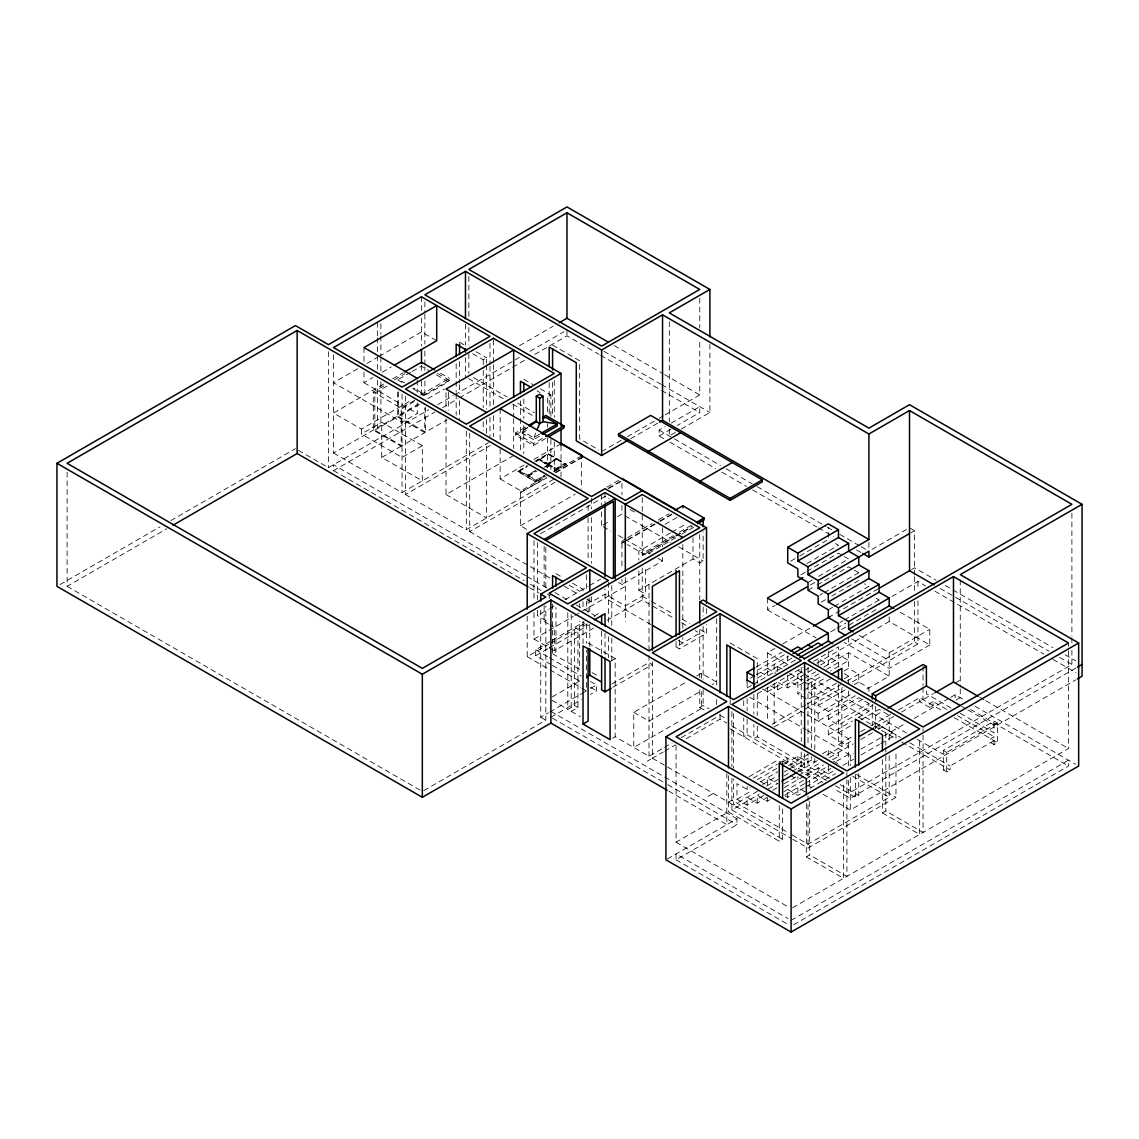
<?xml version="1.0" encoding="UTF-8"?>
<svg xmlns="http://www.w3.org/2000/svg" width="1139" height="1139" viewBox="0 0 1139 1139"><rect width="100%" height="100%" fill="white"/><g stroke="black" fill="none" stroke-linecap="round" stroke-linejoin="round"><path stroke-width="0.75" stroke-dasharray="5 3.75" d="M535.601 432.977L533.55 439.611L540.954 435.34M533.55 439.611L522.132 433.019L522.132 431.069L527.798 427.296M357.788 368.709L333.528 382.718L402.039 422.27L417.258 413.485L417.258 402.935M366.886 363.455L377.507 357.333M379.016 356.45L421.487 331.933L436.707 340.718M363.967 372.168L363.967 382.718L373.065 377.465M382.163 372.225L391.247 366.972M383.572 384.099L333.528 413.001L361.433 429.104L411.478 400.216M392.67 378.846L403.291 372.724M414.753 400.287L401.184 408.118L401.184 446.203L373.279 430.086L373.279 392.001L386.833 384.17M394.365 379.814L404.914 373.734M387.018 386.021L374.831 393.055L374.831 430.158L401.896 445.79L424.733 432.606L424.733 407.862M410.695 372.339L398.522 379.372L404.53 382.846M412.218 371.471L421.359 366.188L428.876 370.531M60.025 584.578L160.044 526.83M170.822 520.608L295.457 448.638M67.101 472.087L67.101 586.343L166.792 528.795M420.576 394.962L449.392 378.319L449.392 380.284L422.284 395.931M472.699 353.688L483.235 359.767L486.609 357.817L486.609 363.142M414.083 401.64L401.896 408.673L373.279 392.001M361.433 429.104L361.433 433.987L381.736 422.27L422.327 445.719L422.327 480.872L381.736 457.437L381.736 422.27M333.528 354.599L333.528 453.037L418.483 403.989M427.88 398.565L444.424 389.011M519.441 345.701L553.17 326.224M374.831 430.158L397.668 416.974L424.733 432.606M398.522 391.745L398.522 416.49L419.835 404.188M298.461 450.375L328.445 467.688L428.748 409.784M437.703 404.616L453.308 395.603M454.632 394.834L519.356 357.475M530.034 351.31L563.89 331.762M525.691 575.708L333.528 464.755L333.528 470.621L434.884 412.09M442.558 407.662L457.921 398.792M459.458 397.91L525.492 359.782M534.718 354.457L566.966 335.848L599.014 354.343M381.736 457.437L401.184 446.203M398.522 416.49L425.587 432.122L446.901 419.807M422.327 445.719L402.039 457.437L361.433 433.987M550.892 416.233L550.892 394.934L547.503 396.885L547.503 414.639M333.528 453.037L402.039 492.589L488.474 442.687M405.413 396.101L405.413 494.54L490.339 445.506M545.738 438.43L533.55 445.463L515.369 434.97L515.369 433.019L526.033 426.869M515.369 434.97L528.055 427.638M522.132 433.019L529.535 428.748M539.473 434.244L533.55 437.661L522.132 431.069M515.369 433.019L533.55 443.512L544.214 437.362M446.018 418.953L446.018 494.54L513.675 455.486M500.149 449.037L500.149 478.921L524.666 464.755M533.878 459.444L561.47 443.512M517.903 471.105L536.085 482.096L517.903 471.589L527.044 465.837M534.647 461.437L548.357 453.521L566.539 464.513L548.357 454.02L536.156 461.053M517.903 471.589L528.055 465.737M535.885 470.25L527.428 475.134L519.598 471.105L526.645 467.033M536.156 461.551L539.046 459.871L548.357 465.239L539.046 459.871M539.9 459.387L548.357 454.504L556.174 459.017L547.717 463.416L539.9 459.387L547.717 463.9L556.174 459.017M519.598 471.105L527.428 475.618L534.476 471.546M544.556 475.746L536.085 480.63L528.268 476.116L535.316 471.546M548.571 463.9L557.028 459.017L548.571 464.385L556.387 468.414L564.844 463.53L556.387 468.912L548.571 464.385M528.268 476.116L536.725 471.233M544.001 467.275L548.357 464.755M545.453 466.919L548.357 465.239M546.307 467.161L549.197 465.495L556.387 469.88L549.197 465.737L546.307 467.403M528.268 475.618L536.085 480.145L544.556 475.262M553.497 471.318L556.387 469.638M536.085 481.598L546.236 475.746M556.387 469.88L566.539 464.029M500.149 478.921L520.865 490.881L545.396 476.714M554.366 471.546L582.186 455.472M526.588 529.35L520.438 525.791L520.438 492.589L546.321 477.654M555.462 472.372L581.346 457.437L581.346 488.887M520.438 492.589L546.748 477.896M555.889 472.614L581.758 457.679M405.413 494.54L466.307 529.706L554.28 478.921M601.634 451.571L621.31 440.209M627.375 436.721L654.612 420.989M659.154 418.369L663.667 415.763M665.162 414.895L699.759 394.934L699.759 340.433M469.695 433.204L469.695 531.657L554.949 482.438M630.565 438.786L657.972 422.953M663.752 438.6L659.154 435.952L659.154 430.086L665.162 426.612M671.184 423.139L699.759 406.651L699.759 412.503L677.192 425.53M659.154 435.952L671.184 429.004M675.313 432.478L669.305 435.952L669.305 428.919M681.336 429.004L709.896 412.503L709.896 343.95M520.438 525.791L575.252 494.155M606.831 487.15L618.918 480.174M608.198 488.318L620.043 481.484M608.895 488.403L621.937 480.872L621.937 494.853M540.441 533.792L605.023 496.49L609.251 498.939M603.086 524.965L610.333 520.779M617.594 516.593L621.937 514.073L621.937 505.332M626.507 540.74L621.51 543.132L621.51 541.182L626.108 538.519M627.646 537.636L652.177 523.47M658.314 519.939L669.034 513.746M621.51 543.132L626.108 540.47M627.646 539.587L658.314 521.89M659.837 521.007L672.11 513.917M628.03 539.858L658.484 522.274M659.994 521.406L672.181 514.372M665.076 524.324L678.403 516.636M670.43 532.952L638.851 551.191L638.851 560.061M671.939 532.084L686.974 523.413M673.32 535.686L642.667 553.383L642.239 555.092L674.203 536.64M679.456 532.141L691.715 525.065M537.366 610.305L537.366 615.644L548.13 609.436M549.667 608.539L555.818 604.994M565.044 599.669L588.108 586.343M589.646 585.46L600.41 579.238M675.726 535.757L692.484 526.09M642.667 555.334L674.63 536.882M676.153 535.999L691.373 527.215M675.698 537.736L645.628 555.092L627.432 544.599M681.706 534.262L693.736 527.314M544.129 605.791L544.129 621.51L545.823 620.527L537.366 615.644M586.927 599.342L591.497 601.976L605.023 594.159L625.325 605.877L645.628 594.159L645.628 565.756M662.542 557.455L662.542 560.957L621.937 584.392L621.937 579.267M533.977 612.711L533.977 639.079L547.588 631.234M549.098 630.351L573.273 616.398M574.796 615.516L625.325 586.343L618.078 582.157M550.892 664.478L535.672 655.694L535.672 649.828L550.849 641.058M552.372 640.189L584.25 621.78M594.117 616.085L601.634 611.743M638.851 570.724L638.851 590.258L692.982 559.007L699.759 562.908L703.133 560.957L703.133 531.899M527.215 616.227L527.215 656.662L548.528 644.361M550.052 643.478L585.062 623.261M552.059 700.314L567.806 709.398L574.569 705.497L574.569 627.361L577.957 629.312L588.479 623.247M535.672 655.694L547.816 648.675M549.325 647.806L588.806 625.012M593.576 628.116L554.28 650.81L554.28 627.361L549.923 624.855M607.187 620.257L642.239 600.025L674.017 618.377M552.586 604.012L552.586 653.729L555.974 651.779L555.974 607.386M611.372 660.819L615.174 658.613L615.174 736.748L649.002 756.282L662.841 748.295M552.201 696.926L580.776 680.424M790.722 561.171L798.24 556.829M799.749 555.96L828.309 539.473L828.309 527.314M540.74 609.977L540.74 717.214L548.357 712.815M549.881 711.946L581.346 693.779M581.844 693.48L586.414 690.846L586.414 650.412M590.472 688.497L596.565 684.98L596.565 690.846L590.472 694.363M806.882 563.563L838.461 545.325L834.118 542.819M423.85 790.566L545.823 720.147L545.823 605.877M550.892 717.214L581.346 699.631M611.785 684.012L649.002 662.528L652.391 664.478L612.668 687.415M676.068 641.57L676.068 646.895L699.759 633.227L695.217 630.607M800.874 574.839L805.387 572.234M806.882 571.365L838.461 553.141L842.817 555.647M571.194 614.661L571.194 711.362L577.957 707.447L577.957 629.312M676.068 646.895L679.456 648.846L706.522 633.227L706.522 624.443M808.007 582.442L812.52 579.836M818.542 576.362L848.612 559.007L844.255 556.487M767.415 598.06L767.415 609.792L775.104 605.35M810.47 584.933L815.083 582.257M871.919 549.454L906.502 529.493M808.007 590.258L815.538 585.916M817.033 585.047L848.612 566.809L852.954 569.329M910.773 532.881L914.589 530.674L914.589 574.868M819.667 595.241L822.671 593.504M824.18 592.636L858.763 572.675L858.763 577.359M821.176 602.189L825.675 599.584M831.698 596.11L858.763 580.491M633.782 712.331L649.002 721.115L701.297 690.932L701.439 708.43L633.782 747.497L633.782 712.331L687.6 681.264M696.826 675.925L701.439 673.263L716.673 682.062L712.06 684.724M828.309 609.792L832.823 607.187M834.332 606.318L868.915 586.343L864.558 583.837M612.64 738.214L615.174 736.748M784.33 654.711L757.264 670.344L767.415 676.196L767.415 652.761L776.613 647.45M782.749 643.905L811.879 627.091M828.309 617.594L877.785 589.034M911.513 569.557L914.589 567.792L936.087 580.207M756.139 667.084L781.696 652.32M839.97 622.592L842.974 620.855M844.483 619.986L879.066 600.025L879.066 604.709M699.759 689.864L699.759 707.447L703.133 705.497L709.156 708.971M750.174 678.331L754.773 675.683M756.31 674.801L788.487 656.221M830.772 631.803L835.371 629.155M836.894 628.272L846.078 622.976M891.965 596.48L917.963 581.46L925.637 585.887M757.264 678.146L791.847 658.185M841.465 629.54L847.487 626.066M848.982 625.197L879.066 607.827M747.113 687.913L751.626 685.308M753.135 684.439L795.99 659.709M664.379 747.398L672.067 742.97M681.293 737.631L716.673 717.214M757.264 693.779L803.123 667.297M813.659 661.218L838.461 646.895L838.461 670.344M647.308 761.165L650.696 759.215M652.391 661.545L652.391 758.232L663.154 752.025M664.692 751.128L675.455 744.92M686.219 738.698L720.047 719.165L726.824 723.08M767.415 691.829L808.761 667.952M817.033 663.169L889.203 621.51L929.808 644.945L929.808 629.312L898.23 611.088M770.32 685.678L777.567 689.864L813.659 669.034M820.422 665.133L838.461 654.711L848.612 660.577L830.573 670.985M777.567 689.864L777.567 682.062L787.718 687.913L802.753 679.228M804.248 678.374L815.538 671.853M823.796 667.084L848.612 652.761L889.203 676.196L864.401 690.519M818.913 673.804L797.87 685.963L787.718 680.097M826.43 669.476L838.461 662.528L828.309 656.662M808.007 684.012L821.917 675.982M802.426 672.978L797.87 670.344L797.87 693.779L802.369 691.174M803.878 690.305L826.43 677.278M830.573 678.801L808.007 691.829L818.158 697.68L818.158 705.497L828.309 711.362L828.309 719.165L838.461 725.03L873.044 705.069M844.099 670.985L848.612 668.379L858.763 674.245L858.763 682.062L868.915 687.913L868.915 692.612M836.581 683.144L808.007 699.631L797.87 693.779M844.099 678.801L848.612 676.196L848.612 684.012L917.963 643.976L917.963 600.566M859.133 635.391L889.203 652.761L929.808 629.312M772.014 724.333L805.743 704.856M807.266 703.973L840.724 684.667M847.131 680.965L914.589 642.012L917.963 643.976M804.632 764.098L757.264 736.748L753.876 738.698L753.876 724.489M774.178 726.981L803.251 710.209M804.775 709.326L843.017 687.244M818.158 705.497L845.223 689.864M854.25 684.667L858.763 682.062M929.808 644.945L889.203 668.379L844.255 642.439M808.007 707.447L818.158 713.313L852.741 693.338M828.309 711.362L857.639 694.434M828.309 719.165L862.892 699.204M708.216 796.318L713.285 793.399M858.379 717.428L868.915 711.362L868.915 703.546L828.309 726.981L828.309 734.797L848.612 746.515M748.992 776.684L777.567 760.183L780.471 761.863M753.135 778.208L777.182 764.312M778.692 763.443L787.718 758.232L787.718 764.483M828.309 734.797L852.371 720.902M776.812 768.441L757.264 779.717L767.415 785.583L767.415 777.766L777.567 783.632M784.33 764.098L797.87 756.282L808.007 762.148M838.461 732.847L853.495 724.162M861.013 719.82L879.066 709.398L889.203 715.264L889.203 743.482M763.657 795.563L747.113 805.116L736.961 799.251L736.961 783.632L747.113 789.484L750.117 787.747M760.653 781.681L777.937 771.687M788.473 765.607L808.007 754.331M875.663 715.278L883.351 710.836M728.504 802.183L731.893 800.233L788.216 832.751M736.961 799.251L751.996 790.58M762.532 784.5L777.567 775.816M784.33 771.915L787.334 770.178M788.843 769.309L810.641 756.709M757.649 791.221L733.587 805.116L733.587 778.749M766.661 786.01L777.937 779.503M783.959 776.029L790.722 772.128M792.231 771.26L813.274 759.101M822.301 753.89L828.309 750.416L838.461 756.282L838.461 748.465L826.43 755.413M838.461 684.183L838.461 744.564L853.125 736.093M860.643 731.751L865.156 729.159M871.164 725.685L890.826 714.338M898.4 709.953L919.643 697.694L943.491 711.462M676.068 745.532L676.068 842.219L728.504 811.95L779.261 841.251L782.635 839.301L782.635 807.337M731.893 778.35L731.893 810L759.172 794.253M768.256 789L777.353 783.746M797.87 771.915L817.418 760.624M838.461 744.564L841.849 746.515L852.556 740.336M875.492 727.095L893.844 716.488M901.49 712.074L933.61 693.537M955.18 683.03L960.262 680.097M772.683 790.352L777.937 787.32M783.959 783.846L797.485 776.029M798.994 775.161L820.792 762.575M829.463 757.577L853.125 743.909M860.643 739.567L872.673 732.619M878.482 729.273L889.203 723.08M747.113 805.116L747.113 797.3L757.264 803.166L767.786 797.086M784.33 787.533L823.426 764.967M832.452 759.756L838.461 756.282M933.168 701.596L929.78 703.56L929.78 707.461L933.168 705.511L933.168 701.596L948.388 710.394M667.44 858.92L736.961 818.784L736.961 824.65L676.068 859.803L676.068 853.937L788.031 918.589M757.264 803.166L757.264 795.349L767.415 801.201L770.42 799.464M783.959 791.662L804.248 779.944M805.757 779.076L829.064 765.607M836.581 761.279L848.612 754.331M807.679 730.697L850.306 755.299L853.339 753.548M860.942 749.163L882.227 736.876M883.736 735.993L905.021 723.706M914.147 718.453L949.1 698.264M950.624 697.381L955.18 694.747L964.377 700.058M785.084 794.908L804.632 783.632M805.387 783.191L830.943 768.441M889.203 734.797L892.592 732.847M784.814 795.62L787.718 797.3L804.248 787.747M805.757 786.878L833.791 770.69M842.888 765.436L853.51 759.314M861.098 754.929L879.294 744.422M880.803 743.553L895.98 734.797L895.98 738.271M787.718 797.3L787.718 789.484L797.87 795.349L803.878 791.876M809.886 788.402L835.457 773.637M1071.899 650.241L1071.899 664.478L848.612 793.399L848.612 779.275M1075.914 668.024L850.306 798.282L833.563 788.601M835.385 785.753L855.375 797.3L858.763 795.349L858.763 772.256M943.32 762.148L943.32 750.43L994.062 721.129L997.451 723.08L997.451 742.614L994.062 744.579L990.688 742.614L990.688 738.713L994.062 736.762L994.062 744.579M997.451 723.08L943.32 754.345L917.18 739.239M823.113 794.296L850.306 810L1075.914 679.741M889.203 755.627L889.203 797.3L808.007 844.184L789.74 833.634M901.803 742.087L943.32 766.063L946.708 764.112M792.73 839.258L808.007 848.085L895.98 797.3L895.98 752.153M943.32 766.063L943.32 769.964L946.708 768.013L950.083 769.964L950.083 766.063L994.062 740.663M943.32 769.964L946.708 771.915L950.083 769.964M806.327 803.607L806.327 856.87L809.701 854.919L846.918 876.404L846.918 779.717M882.44 759.656L882.44 812.919L885.829 810.968L923.046 832.452L923.046 728.732M792.602 907.769L1068.524 748.465L1068.524 648.262M791.092 920.355L1068.524 760.183L1068.524 766.049L791.092 926.221M614.277 345.587L663.126 373.777M664.649 374.66L699.759 394.934M603.855 351.282L660.72 384.114M661.588 384.612L709.896 412.503M909.506 527.756L914.589 530.674M600.538 355.226L660.065 389.595M661.588 390.478L699.759 412.503M552.586 345.117L579.651 360.75L579.651 438.871L598.701 449.877M945.313 585.531L951.464 589.077M952.987 589.974L1052.863 647.621M1065.15 654.726L1075.899 660.933M940.145 588.407L953.941 596.366M955.464 597.263L1048.919 651.209M1059.64 657.402L1071.899 664.478M659.154 430.086L672.935 438.045M674.459 438.928L720.403 465.452M726.113 468.741L752.224 483.819M757.136 486.666L826.046 526.432M827.455 527.257L833.591 530.802M839.742 534.348L859.717 545.88M861.226 546.763L868.915 551.191M934.834 591.198L1043.708 654.071M1052.92 659.381L1075.914 672.651M669.874 442.131L715.805 468.656M721.927 472.187L746.429 486.339M752.552 489.87L816.848 527.001M818.386 527.884L833.691 536.711M856.656 549.98L861.255 552.629M459.544 342.184L467.061 346.527M476.088 351.737L486.609 357.817M523.826 379.301L532.853 384.512M540.37 388.855L550.892 394.934M854.407 570.169L858.763 572.675M536.982 390.805L539.986 392.542M876.162 598.345L879.066 600.025M473.411 377.55L506.912 396.885M517.562 403.035L534.319 412.702M468.513 378.618L505.047 399.718M512.664 404.103L533.977 416.418M440.579 373.236L449.392 378.319M437.647 373.492L449.392 380.284M436.394 374.873L448.424 381.821L425.587 395.005L413.557 388.057M979.682 697.182L984.281 699.83M985.819 700.713L1068.524 748.465M557.028 459.501L564.844 464.029M975.098 706.251L1075.586 764.269M630.138 509.532L636.231 513.048M851.616 638.865L889.203 660.577M970.499 709.455L1068.524 766.049M397.668 379.871L403.69 383.345M412.702 388.541L424.733 395.489M961.772 706.394L966.385 709.056M967.922 709.953L994.062 725.045M624.998 515.853L670.956 542.378M678.616 546.805L703.133 560.957M951.008 707.988L926.406 693.793L926.406 689.095M960.234 713.327L994.062 732.847L994.062 721.129M957.529 715.662L994.062 736.762M767.415 609.792L816.136 637.911M954.14 717.613L997.451 742.614M929.78 707.461L919.643 701.596L919.643 697.694M363.967 382.718L417.258 413.485M603.157 526.674L610.775 531.073M618.392 535.458L622.948 538.106M624.471 538.975L650.355 553.924M657.972 558.324L662.542 560.957M621.51 541.182L625.952 543.744M844.255 673.69L848.612 676.196M868.915 703.546L858.763 697.68L818.158 721.129L818.158 713.313M943.32 750.43L946.708 752.381L946.708 771.915M767.415 652.761L788.729 665.062M803.949 673.861L906.416 733.032M781.909 668.935L774.178 664.478L774.178 673.163M789.555 673.363L895.98 734.797M875.663 723.08L900.565 737.474M909.79 742.799L950.083 766.063M638.851 590.258L645.628 594.159M730.199 642.994L757.264 658.613L757.264 683.471M858.763 717.214L895.653 738.542M642.239 596.11L649.885 600.538M651.423 601.42L672.85 613.793M682.033 619.089L689.679 623.503M700.4 629.696L706.522 633.227M767.415 668.379L776.115 673.405M681.592 622.734L687.643 626.236M446.018 494.54L486.609 517.989L486.609 442.388M651.052 624.642L605.023 598.06L605.023 588.891M678.289 640.374L682.831 642.994L682.831 637.712M762.489 688.981L805.558 713.84M807.095 714.723L848.612 738.698L848.612 769.95M555.974 573.643L563.492 577.986M572.504 583.196L583.026 589.276L583.026 592.821M569.13 585.147L579.651 591.226M469.695 531.657L550.379 578.242M564.09 586.158L577.786 594.06M749.818 697.296L806.156 729.814M527.229 576.59L547.218 588.137M554.907 592.565L568.745 600.552M576.419 604.994L594.871 615.644L594.871 620.043M333.528 470.621L524.154 580.676M530.304 584.222L541.068 590.443M547.218 593.989L550.294 595.768M833.563 761.265L839.642 764.782M856.386 774.449L895.98 797.3M529.607 587.738L538.847 593.063M852.67 776.2L889.203 797.3M719.677 715.05L725.685 718.524M829.548 778.478L808.007 766.049L808.007 753.747M840.311 784.686L858.763 795.349M615.174 658.613L588.108 642.994L588.108 646.539M699.759 707.447L706.009 711.063M731.893 726.013L826.159 780.429M882.44 812.919L919.657 834.417L919.657 737.73M544.129 621.51L548.471 624.015M730.028 728.832L822.899 782.45M782.635 761.165L809.701 776.784L809.701 789.213M790.608 775.531L797.87 779.717L797.87 776.599M808.007 785.583L811.039 787.32M805.116 791.719L797.87 787.533L797.87 795.349M533.977 639.079L555.974 651.779M592.109 672.651L599.683 677.022M552.586 653.729L579.651 669.362L579.651 621.41M535.672 649.828L547.845 656.861M549.368 657.744L581.346 676.196M590.472 681.478L596.565 684.98M552.415 665.361L581.346 682.062M590.472 687.33L596.565 690.846M527.215 656.662L548.457 668.935M549.98 669.817L580.349 687.344M581.858 688.212L586.414 690.846M574.569 705.497L577.957 707.447M571.194 711.362L580.42 716.687M652.391 758.232L666.087 766.148M667.611 767.017L791.192 838.375M731.893 810L782.635 839.301M806.327 856.87L843.543 878.354L843.543 781.667M550.892 711.362L663.154 776.172M664.692 777.054L736.961 818.784M552.429 718.097L666.23 783.803M667.767 784.686L736.961 824.65M540.74 717.214L545.823 720.147M668.693 791.078L726.824 824.65L726.824 773.666M676.068 842.219L788.031 906.858M676.068 859.803L788.031 924.441M67.101 586.343L422.327 791.434M1071.899 513.205L1071.899 636.003M1071.899 637.783L1071.899 643.122M1068.524 642.994L1068.524 646.511M960.262 579.893L960.262 687.13M960.262 688.896L960.262 697.68L955.18 700.613L955.18 694.747M923.017 666.244L923.017 685.578M923.017 687.344L923.017 699.645M917.963 581.46L917.963 590.144M914.589 576.633L914.589 592.536M914.589 601.364L914.589 642.012M889.203 616.811L889.203 621.51M889.203 652.761L889.203 676.196M885.829 732.847L885.829 745.276M885.829 747.042L885.829 810.968M879.037 725.045L879.037 728.946M875.663 706.394L875.663 729.601M872.275 704.329L872.275 725.429M868.915 542.406L868.915 549.425M855.375 774.221L855.375 797.3M850.306 755.299L850.306 765.622M850.306 777.652L850.306 810M848.612 637.128L848.612 644.945M848.612 652.761L848.612 668.379M848.612 690.96L848.612 699.631M846.918 772.683L846.918 777.965M841.849 687.913L841.849 746.515M828.309 651.451L828.309 664.478L818.158 658.613L818.158 666.429M828.309 750.416L828.309 756.666M828.309 766.049L828.309 773.865L818.158 767.999L818.158 775.816M814.784 749.704L814.784 684.012L811.395 682.062L811.395 747.754M814.784 758.588L814.784 762.133L811.395 760.183L811.395 756.638M809.701 801.642L809.701 854.919M808.007 667.596L808.007 744.949M808.007 769.95L808.007 777.766M808.007 796.004L808.007 848.085M804.632 753.548L804.632 767.999M801.244 667.596L801.244 741.432M801.244 751.982L801.244 766.049M797.87 756.282L797.87 764.098M787.718 655.793L787.718 664.478M787.718 674.9L787.718 687.913M779.261 805.729L779.261 841.251M777.567 666.429L777.567 674.245M774.178 683.571L774.178 725.244M767.415 687.13L767.415 721.685M767.415 798.083L767.415 801.201M757.264 694.135L757.264 715.434M757.264 726.098L757.264 736.748M753.876 694.306L753.876 713.84M747.113 681.777L747.113 688.469M747.113 698.705L747.113 710.736M747.113 719.321L747.113 734.797L743.739 736.748L743.739 717.841M747.113 786.366L747.113 789.484M743.739 700.656L743.739 707.533M733.587 713.697L733.587 768.199M731.893 711.548L731.893 766.647M730.199 699.816L730.199 705.141M728.504 775.673L728.504 811.95M720.047 713.897L720.047 719.165M716.673 618.776L716.673 687.33M716.673 699.631L716.673 704.913M706.522 608.61L706.522 615.644M703.133 607.044L703.133 615.843M703.133 626.393L703.133 679.129M703.133 689.679L703.133 705.497M701.439 673.263L701.439 678.545M699.759 298.247L699.759 328.132M699.759 534.49L699.759 599.826M699.759 629.71L699.759 677.563M692.982 537.693L692.982 559.007M682.831 544.542L682.831 628.927M679.456 639.976L679.456 648.846M669.305 321.682L669.305 421.886M662.542 527.756L662.542 546.976M649.002 584.392L649.002 654.313M649.002 655.423L649.002 756.282M642.239 497.586L642.239 558.509M642.239 567.991L642.239 600.025M625.325 577.615L625.325 621.51M621.937 543.374L621.937 569.016M611.785 585.56L611.785 625.994M611.785 638.31L611.785 661.161M608.411 582.243L608.411 624.428M608.411 636.744L608.411 657.829M605.023 492.589L605.023 503.139M605.023 633.227L605.023 654.526M601.634 494.34L601.634 504.819M601.634 511.81L601.634 525.791M601.634 631.277L601.634 654.356M591.497 498.256L591.497 508.806M591.497 517.59L591.497 563.292M591.497 596.694L591.497 601.976M589.803 597.875L589.803 613.693M589.803 624.243L589.803 647.094M588.108 505.488L588.108 510.756M588.108 517.789L588.108 561.741M588.108 598.658L588.108 614.476M586.414 574.825L586.414 590.643M586.414 601.193L586.414 609.977M586.414 624.044L586.414 643.378M583.026 601.705L583.026 608.81M583.026 621.239L583.026 644.318M579.651 603.656L579.651 607.215M567.806 612.711L567.806 709.398M566.966 329.983L566.966 335.848M561.043 445.719L561.043 477.17M554.28 380.469L554.28 417.387M554.28 442.003L554.28 471.888M552.586 382.405L552.586 416.148M550.892 439.327L550.892 469.51M549.197 382.59L549.197 414.553M549.197 594.942L549.197 598.459M548.357 453.521L548.357 454.504M547.503 423.523L547.503 427.068M547.503 437.718L547.503 467.915M545.823 547.56L545.823 588.493M544.129 546.449L544.129 590.087M537.366 542.677L537.366 599.627M533.977 540.641L533.977 600.41M533.55 443.512L533.55 445.463M523.826 398.835L523.826 418.369M523.826 425.473L523.826 453.877M520.865 490.881L520.865 492.831M520.438 400.786L520.438 416.774M520.438 418.54L520.438 452.283M513.675 404.502L513.675 416.803M513.675 418.568L513.675 448.453M500.149 408.602L500.149 442.003M493.372 340.034L493.372 362.9M493.372 364.651L493.372 405.085M493.372 415.635L493.372 436.721M489.998 343.366L489.998 364.452M489.998 366.217L489.998 406.651M489.998 417.201L489.998 436.536M486.609 364.921L486.609 409.314M486.609 419.536L486.609 433.603M483.235 359.767L483.235 368.652M483.235 370.417L483.235 407.719M483.235 421.914L483.235 430.798M468.855 276.464L468.855 316.898M468.855 327.448L468.855 345.017M468.855 353.816L468.855 373.151M466.307 431.254L466.307 529.706M465.467 324.117L465.467 345.217M465.467 357.518L465.467 376.867M459.544 361.718L459.544 383.031M459.544 384.811L459.544 393.681M459.544 400.786L459.544 420.319M456.169 363.683L456.169 379.657M456.169 381.437L456.169 392.087M456.169 393.866L456.169 415.166M448.424 392.428L448.424 410.097M446.018 392.585L446.018 410.168M425.587 407.378L425.587 432.122M424.875 301.849L424.875 312.399M424.875 314.165L424.875 344.049M424.875 351.083L424.875 365.135M424.875 366.9L424.875 370.417M424.875 380.967L424.875 396.785M421.487 296.781L421.487 310.833M421.487 317.866L421.487 346M421.487 365.334L421.359 373.265M421.487 381.152L421.359 396.23M417.258 380.084L417.258 392.386M402.039 394.151L402.039 492.589M397.668 392.243L397.668 416.974M380.882 323.732L380.882 334.282M380.882 336.033L380.882 355.368M380.882 357.133L380.882 371.2M380.882 381.75L380.882 425.687M377.507 322.166L377.507 336.233M377.507 337.984L377.507 353.816M377.507 355.567L377.507 369.634M377.507 380.184L377.507 427.652M363.967 347.566L363.967 361.618M328.445 351.666L328.445 467.688"/><path stroke-width="1.5" d="M536.967 429.859L539.687 423.623L539.687 398.223L536.298 396.272L536.298 421.658L529.222 426.356M667.155 790.195L550.892 723.08L422.327 797.3L56.95 586.343L56.95 463.288L295.457 325.583L328.445 344.633L566.966 206.928L709.896 289.448L709.896 336.916M527.215 609.194L527.215 533.607L588.108 498.455L297.151 330.467L67.101 463.288L422.327 668.379L545.823 597.092L540.74 594.159L540.74 601.193M803.878 659.054L1071.899 504.306L909.506 410.553L868.915 433.987L662.542 314.848L601.634 350L465.467 271.381L424.875 294.816L561.043 373.435L561.043 426.185M566.966 212.779L468.855 269.43L601.634 346.099L699.759 289.448L566.966 212.779L566.966 318.265L608.169 342.056M394.279 365.22L436.707 340.718L436.707 305.565L363.967 347.566L417.258 378.319M404.801 371.841L421.487 362.216L434.714 369.848M172.929 525.25L297.151 453.521L528.069 586.841M559.292 322.693L566.966 318.265M561.043 373.435L469.695 426.185L591.497 496.49L605.023 488.688L625.325 500.405L642.239 490.638M709.896 289.448L669.305 312.883L868.915 428.136L909.506 404.687L1082.05 504.306L1082.05 676.196L1077.451 678.858M536.298 396.272L539.687 394.322L543.075 396.272L543.075 421.658L539.687 423.623L536.298 421.658M539.687 398.223L543.075 396.272M529.066 425.103L536.683 420.704M542.776 417.201L545.823 415.436L564.004 425.929L564.004 427.894L548.784 436.678M540.954 433.375L557.242 423.979L557.242 425.929L542.435 434.486M545.738 436.479L564.004 425.929M618.505 433.959L650.64 415.408L762.29 479.861L762.29 481.811L730.142 500.377L618.505 435.91L618.505 433.959L730.142 498.426L762.29 479.861M549.197 366.601L549.197 347.068L576.263 362.7L576.263 440.836L601.634 455.486L627.518 440.537M659.495 422.085L662.542 420.319L868.915 539.473L868.915 433.987M680.666 432.749L648.532 451.3L648.532 453.251M544.129 539.473L615.174 498.455L615.174 578.74M545.823 540.441L613.48 501.374L613.48 577.9M732.263 462.534L700.129 481.085L700.129 483.036M675.171 510.201L682.831 505.773L703.987 517.989L703.987 519.939L697.467 523.698M540.74 594.159L586.414 567.792L527.215 533.607M589.803 569.742L549.197 593.177L567.806 603.926L608.411 580.491L589.803 569.742L589.803 590.842M56.95 463.288L422.327 674.245L550.892 600.025L726.824 701.581L665.916 736.748L665.916 859.803L791.092 932.072L1078.661 766.049L1078.661 642.994L960.262 574.626L1082.05 504.306M696.313 522.402L703.987 517.989M700.086 521.69L703.56 520.181M706.522 603.343L706.522 527.741L571.194 605.877L649.002 650.81L716.673 611.743L699.759 601.976L699.759 623.061M594.501 619.773L605.023 613.693L605.023 626.123M845.708 635.462L838.461 631.277L838.461 623.46L828.309 617.594L828.309 609.792L818.158 603.926L818.158 596.11L808.007 590.258L808.007 582.442L797.87 576.576L797.87 568.774L787.718 562.908L787.718 547.275L828.309 523.84L838.461 529.706L838.461 537.508L797.87 560.957L797.87 553.141L838.461 529.706M699.759 601.976L703.133 600.025L804.632 658.613M586.799 676.95L589.803 675.213L601.25 681.834M720.047 613.693L652.391 652.761L733.587 699.631L801.244 660.563L720.047 613.693L720.047 692.797M808.007 566.809L848.612 543.374L848.612 551.191L858.763 557.042L858.763 564.859L818.158 588.293L818.158 580.491L808.007 574.626L808.007 566.809L797.87 560.957M601.634 656.135L601.634 689.864L605.023 691.829L611.13 688.298M802.781 577.644L767.415 598.06L828.309 633.227L828.309 641.599M808.007 574.626L868.915 539.473M776.641 604.453L807.394 586.699M818.158 580.491L868.915 551.191L868.915 557.042L862.793 553.511M868.915 557.042L909.506 533.607M583.026 724.048L610.091 739.681L610.091 661.545L583.026 645.927L583.026 724.048L588.108 721.115L588.108 648.319M828.309 594.159L868.915 570.724L868.915 578.527L828.309 601.976L828.309 594.159L818.158 588.293M838.461 607.827L879.066 584.392L879.066 592.209L838.461 615.644L838.461 607.827L828.309 601.976M813.403 626.208L830.274 616.47M879.322 588.151L909.99 570.454M747.113 680.965L747.113 672.295L754.63 667.952M790.352 651.237L797.87 646.895L802.212 649.415M792.972 653.629L828.309 633.227M848.612 621.51L889.203 598.06L889.203 605.877L848.612 629.312L848.612 621.51L838.461 615.644M797.115 655.139L818.158 642.994L822.515 645.5M799.749 657.53L828.309 641.043L832.666 643.549M728.504 706.465L676.068 736.748L791.092 803.152L843.543 772.883L728.504 706.465L728.504 767.999M804.632 662.528L731.893 704.514L846.918 770.932L919.657 728.932L804.632 662.528L804.632 746.899M953.485 576.576L808.007 660.563L923.046 726.981L1068.524 642.994L953.485 576.576L953.485 682.062L978.159 696.299M831.313 674.459L841.849 668.379L841.849 680.809M872.275 699.061L872.275 693.793L923.017 664.493L926.406 666.443L926.406 685.977L887.964 708.173M872.275 693.793L875.663 695.744L926.406 666.443M781.895 781.126L797.058 772.37M858.664 736.805L873.969 727.978M935.133 692.654L953.485 682.062M665.916 736.748L791.092 809.017L1078.661 642.994M1077.451 667.141L1082.05 664.478M542.748 418.554L545.823 417.387L557.242 423.979L543.075 421.658M934.023 584.877L909.506 570.724L909.506 410.553M838.461 537.508L848.612 543.374M858.763 564.859L868.915 570.724M868.915 578.527L879.066 584.392M466.691 350.214L456.169 344.149L456.169 356.578M530.973 387.331L520.438 381.252L520.438 393.681M879.066 592.209L889.203 598.06M787.718 547.275L797.87 553.141M889.203 605.877L893.716 608.482M561.47 443.512L582.186 455.472L582.186 457.437M621.937 478.423L677.121 510.286M500.149 408.602L706.522 527.741M486.609 412.503L446.018 389.068L513.675 350L513.675 397.468M848.612 629.312L853.125 631.917M682.831 537.508L605.023 492.589L533.977 533.607L611.785 578.527L699.759 527.741L642.239 494.54L625.325 504.306L625.325 571.109M926.406 685.977L960.234 705.511M808.007 644.945L812.363 647.45M747.113 672.295L754.36 676.481M652.562 625.51L672.238 636.872M747.113 680.097L754.801 684.539M563.107 581.687L552.586 575.608L552.586 588.037M882.44 750.772L882.44 734.797L855.375 719.165L855.375 767.116M875.663 695.744L875.663 701.069M858.763 720.759L858.763 765.152M838.461 669.988L838.461 678.858M806.327 794.723L806.327 778.749L779.261 763.116L779.261 796.859M791.092 809.017L791.092 932.072M782.635 762.945L782.635 798.453M753.876 688.981L753.876 660.563L726.824 644.945L726.824 696.442M730.142 498.426L730.142 500.377M730.199 646.539L730.199 698.036M703.133 519.939L703.133 526.773M682.831 505.773L682.831 507.723M679.456 634.651L679.456 570.724L652.391 586.343L652.391 650.269M676.068 570.539L676.068 636.245M662.542 314.848L662.542 420.319M605.023 505.389L605.023 576.576M605.023 658.086L605.023 691.829M601.634 350L601.634 455.486M601.634 615.288L601.634 624.172M589.803 648.846L589.803 675.213M561.043 429.702L561.043 445.52M555.974 577.202L555.974 586.087M552.586 348.676L552.586 369.976M550.892 600.025L550.892 723.08M523.826 382.846L523.826 391.731M465.467 271.381L465.467 318.849M465.467 348.733L465.467 352.25M459.544 343.964L459.544 354.613M422.327 674.245L422.327 797.3M421.487 349.516L421.487 363.583M297.151 330.467L297.151 453.521M421.487 296.781L333.528 347.566L402.039 387.118L489.998 336.332L421.487 296.781M493.372 338.283L405.413 389.068L466.307 424.221L554.28 373.435L493.372 338.283"/></g></svg>
